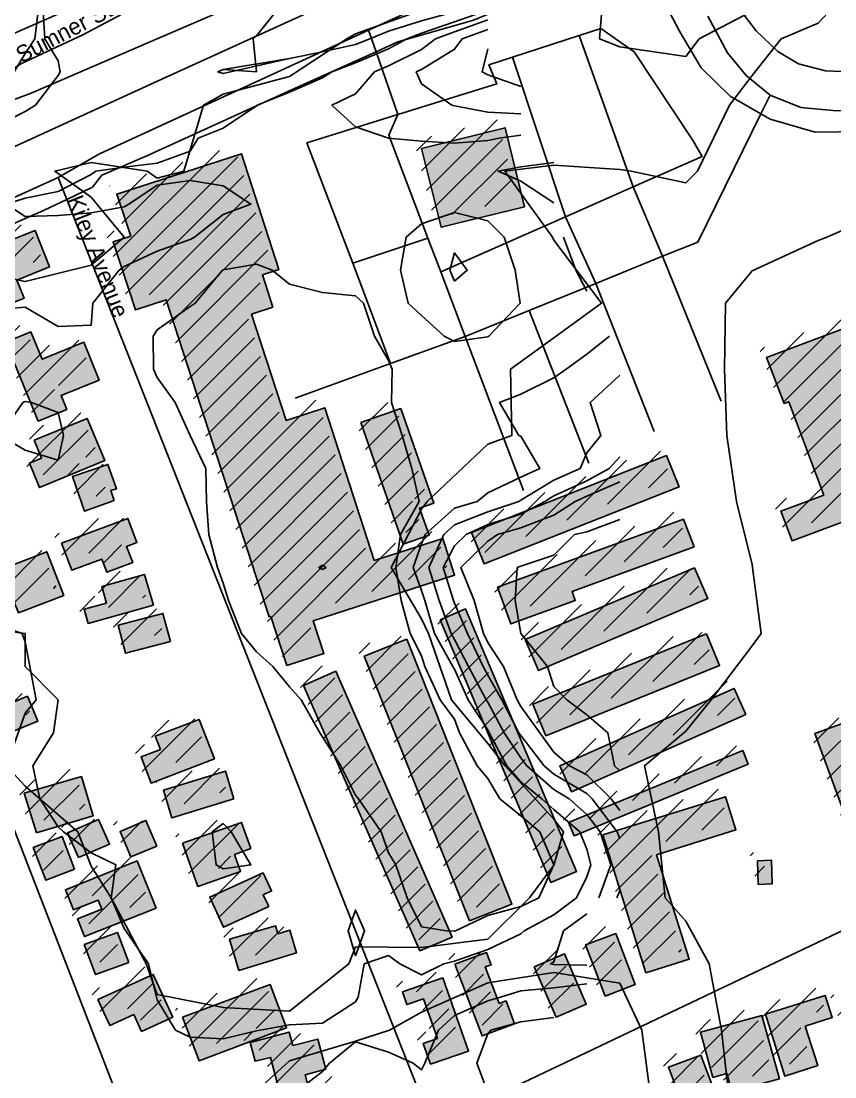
# Model space of a CAD drawing. Extents: x 6576311 to 6728256, y 2029764 to 2237541.
# Drawn here: x 6670918 to 6671656, y 2176963 to 2177921 of the extents above; entities that cross this region are included whole.
import ezdxf

# ---------------------------------------------------------------- set-up
doc = ezdxf.new("R2010")
doc.units = 21
for name, color, linetype in [('BUILDINGS', 9, 'Continuous'), ('CL_LOCAL', 4, 'Continuous'), ('CL_MAJOR', 2, 'Continuous'), ('CL_TRAIL', 6, 'Continuous'), ('CONTOUR_1FT', 251, 'Continuous'), ('CONTOUR_INDEX', 150, 'Continuous'), ('CONTOUR_MAJOR', 92, 'Continuous'), ('ROAD_LABELS', 3, 'Continuous')]:
    doc.layers.add(name, color=color, linetype=linetype)

msp = doc.modelspace()

# ---------------------------------------------------------------- hatches: boundary and pattern name
at = {"layer": 'BUILDINGS_HATCH'}
for points in [[(6671281.13, 2177805.69), (6671299.02, 2177734.38), (6671374.67, 2177752.91), (6671357.06, 2177824.59)], [(6671238.2, 2177431.83), (6671193.36, 2177570.4), (6671158.24, 2177558.97), (6671126.92, 2177655.35), (6671146.18, 2177661.62), (6671136.69, 2177691.08), (6671151.7, 2177695.88), (6671117.79, 2177800.99), (6671004.5, 2177764.45), (6671017.14, 2177726.26), (6671001.28, 2177721.1), (6671021.39, 2177659.27), (6671049.43, 2177668.49), (6671142.83, 2177380.44), (6671144.25, 2177380.81), (6671158.9, 2177336.44), (6671192.61, 2177347.14), (6671182.84, 2177376.97), (6671311.14, 2177418.3), (6671300.51, 2177451.77)], [(6670779.13, 2177670.99), (6670812.96, 2177586.64), (6670838.72, 2177596.94), (6670818.95, 2177645.66), (6670861.14, 2177662.23), (6670866.87, 2177648.42), (6670920.38, 2177669.77), (6670913.79, 2177686.13), (6670943.52, 2177698.27), (6670930.33, 2177731.36)], [(6671997.05, 2177591.31), (6671962.63, 2177682.58), (6671941.11, 2177674.84), (6671930.2, 2177703.93), (6671698.85, 2177617.72), (6671695.13, 2177627.54), (6671750.63, 2177648.17), (6671742.02, 2177671.44), (6671594.49, 2177616.18), (6671610.27, 2177574.37), (6671614.51, 2177575.84), (6671646.36, 2177491.12), (6671607.28, 2177476.38), (6671617.61, 2177449.47)], [(6670959.1, 2177568.68), (6670953.94, 2177581.41), (6670988.48, 2177595.39), (6670974.72, 2177629.93), (6670936.78, 2177614.48), (6670926.47, 2177639.2), (6670903.82, 2177630), (6670933.05, 2177558.37)], [(6671226.03, 2177557.07), (6671264.51, 2177446.51), (6671288.02, 2177454.63), (6671279.4, 2177479.36), (6671292.43, 2177483.78), (6671262.28, 2177569.61)], [(6670929.44, 2177540.88), (6670936.31, 2177524.52), (6670925.27, 2177520.1), (6670934.44, 2177497.92), (6670993.61, 2177522.57), (6670977.57, 2177560.75)], [(6671326.58, 2177456.98), (6671338.04, 2177428.62), (6671515.01, 2177498.57), (6671503.54, 2177526.93)], [(6671002.27, 2177486.19), (6670999.12, 2177495.28), (6671004.22, 2177496.76), (6670996.46, 2177518.94), (6670964.18, 2177507.88), (6670975.09, 2177476.61)], [(6670954.22, 2177447.38), (6670963.69, 2177423.02), (6670990.87, 2177432.97), (6670995.46, 2177420.97), (6671018.96, 2177429.81), (6671013.23, 2177444.35), (6671022.86, 2177448.04), (6671014.54, 2177469.85)], [(6671350.05, 2177407.54), (6671362.38, 2177374.09), (6671420.72, 2177395.46), (6671417.85, 2177403.46), (6671528.57, 2177444), (6671519.11, 2177469.09)], [(6670873.25, 2177413.53), (6670883.86, 2177386.62), (6670910.19, 2177396.93), (6670915.35, 2177384.21), (6670956.41, 2177400.04), (6670940.93, 2177439.68)], [(6670995.3, 2177392.92), (6670974.9, 2177387.38), (6670978.64, 2177374.64), (6671037.85, 2177391.28), (6671029.79, 2177418.93), (6670990.98, 2177408.2)], [(6671375.21, 2177359.94), (6671387.24, 2177331.95), (6671540.97, 2177397.07), (6671528.94, 2177425.06)], [(6671053.3, 2177358.21), (6671046.39, 2177383.67), (6671005.87, 2177372.94), (6671012.51, 2177347.47)], [(6671297.99, 2177377.82), (6671398.55, 2177139.33), (6671421.77, 2177149.26), (6671321.2, 2177387.75)], [(6671382.26, 2177301.33), (6671394.01, 2177272.61), (6671551.72, 2177336.29), (6671539.97, 2177365.01)], [(6671324.67, 2177104.42), (6671363.18, 2177119.51), (6671267.71, 2177360.21), (6671229.21, 2177344.75)], [(6671174.01, 2177318.29), (6671279.69, 2177077.27), (6671309.14, 2177089.78), (6671203.45, 2177331.17)], [(6671575.73, 2177291.96), (6671565.14, 2177315.59), (6671406.89, 2177245.35), (6671417.2, 2177221.72)], [(6670901.08, 2177272.7), (6670932.79, 2177285.95), (6670923.33, 2177308.49), (6670891.62, 2177295.24)], [(6671039.49, 2177272.2), (6671044.08, 2177260.2), (6671026.52, 2177253.57), (6671035.7, 2177229.57), (6671093.18, 2177251.66), (6671079.41, 2177287.3)], [(6671668.26, 2177277.42), (6671665.67, 2177284.69), (6671638.21, 2177274.74), (6671683.26, 2177152.2), (6671738.76, 2177172.47), (6671696.58, 2177287.74)], [(6671414.49, 2177193.67), (6671419.64, 2177181.67), (6671577.63, 2177246.81), (6671572.75, 2177259.17)], [(6671110.92, 2177215.32), (6671103.15, 2177240.42), (6671046.79, 2177223.06), (6671054.55, 2177197.96)], [(6670931.51, 2177184.33), (6670983.07, 2177199.84), (6670972.42, 2177235.49), (6670920.58, 2177220.34)], [(6671445.73, 2177182.51), (6671484.84, 2177057.39), (6671524.21, 2177069.57), (6671494.59, 2177164.51), (6671566.54, 2177187.03), (6671557.05, 2177217.22)], [(6670969.9, 2177161.91), (6670997.93, 2177174.05), (6670987.9, 2177196.59), (6670959.88, 2177184.45)], [(6671040.76, 2177172.41), (6671031.02, 2177195.68), (6671007.52, 2177185.74), (6671017.26, 2177162.48)], [(6671064.29, 2177175.06), (6671078.07, 2177135.78), (6671116.87, 2177149.42), (6671111.42, 2177164.7), (6671126.14, 2177170.22), (6671117.82, 2177193.86)], [(6670966.26, 2177151.33), (6670954.79, 2177181.15), (6670928.73, 2177171.21), (6670940.21, 2177141.39)], [(6671586.23, 2177159.07), (6671586.89, 2177137.58), (6671599.65, 2177138), (6671598.99, 2177159.49)], [(6671040.15, 2177115.96), (6671022.95, 2177158.86), (6670957.83, 2177132.72), (6670965.28, 2177114.55), (6670987.65, 2177123.38), (6670990.8, 2177115.02), (6670969, 2177106.18), (6670975.31, 2177090.19)], [(6671142.53, 2177117.48), (6671137.38, 2177128.02), (6671145.02, 2177131.7), (6671137.3, 2177148.05), (6671088.89, 2177126), (6671101.49, 2177098.73)], [(6671015.4, 2177066.68), (6671005.07, 2177093.95), (6670975.06, 2177082.9), (6670985.1, 2177055.63)], [(6671150.86, 2177092.75), (6671148.56, 2177100.03), (6671106.92, 2177087.83), (6671115.27, 2177059.46), (6671167.67, 2177075.34), (6671161.63, 2177096.08)], [(6671447.78, 2177036.11), (6671475.24, 2177046.79), (6671457.46, 2177092.96), (6671429.99, 2177082.65)], [(6671311.51, 2177065.03), (6671336.18, 2176999.94), (6671365.63, 2177010.99), (6671357.88, 2177031.72), (6671351.65, 2177029.51), (6671339.03, 2177062.59), (6671344.41, 2177064.44), (6671340.11, 2177075.71)], [(6671383.56, 2177062.78), (6671403.33, 2177016.98), (6671430.79, 2177028.75), (6671411.02, 2177074.56)], [(6671055.32, 2177016.96), (6671037.57, 2177055.85), (6670987.46, 2177033.06), (6670998.34, 2177009.43), (6671020.14, 2177019.36), (6671027.01, 2177004.09)], [(6671064.11, 2177016.99), (6671079.31, 2176977.36), (6671158.6, 2177007.2), (6671143.68, 2177046.83)], [(6671289.21, 2176974.25), (6671323.76, 2176986.05), (6671300.5, 2177052.6), (6671263.97, 2177040.06), (6671267.99, 2177028.42), (6671283, 2177033.58), (6671295.63, 2176997.58), (6671282.6, 2176993.16)], [(6671629.41, 2177008.84), (6671654.06, 2177016.59), (6671647.73, 2177036.59), (6671593.35, 2177019.61), (6671610.89, 2176963.6), (6671640.91, 2176973.19)], [(6671545.66, 2176962.23), (6671558.41, 2176965.92), (6671563.01, 2176949.19), (6671606.08, 2176961.03), (6671590.23, 2177018.5), (6671534.42, 2177003.33)], [(6671164.34, 2176991.2), (6671160.88, 2177003.56), (6671125.47, 2176993.94), (6671130.08, 2176977.21), (6671143.96, 2176980.55), (6671153.48, 2176944.9), (6671178.97, 2176951.56), (6671175.51, 2176964.66), (6671194.21, 2176969.84), (6671187, 2176997.12)], [(6671546.84, 2176950.58), (6671534.79, 2176982.58), (6671505.34, 2176971.52), (6671517.39, 2176939.52)]]:
    msp.add_hatch(color=251, dxfattribs=at).paths.add_polyline_path(points)
at = {"layer": 'BUILDINGS_SHADOW'}
h = msp.add_hatch(dxfattribs=at)
h.set_pattern_fill('ANSI31', scale=5)
h.paths.add_polyline_path([(6671274.38, 2177813.07), (6671292.27, 2177741.76), (6671367.92, 2177760.29), (6671350.31, 2177831.97)])
h = msp.add_hatch(dxfattribs=at)
h.set_pattern_fill('ANSI31', scale=5)
h.paths.add_polyline_path([(6671231.45, 2177439.21), (6671186.61, 2177577.78), (6671151.49, 2177566.34), (6671120.17, 2177662.73), (6671139.43, 2177669), (6671129.94, 2177698.46), (6671144.95, 2177703.26), (6671111.04, 2177808.37), (6670997.75, 2177771.83), (6671010.39, 2177733.64), (6670994.53, 2177728.48), (6671014.64, 2177666.65), (6671042.68, 2177675.87), (6671136.08, 2177387.82), (6671137.5, 2177388.19), (6671152.15, 2177343.82), (6671185.86, 2177354.52), (6671176.09, 2177384.35), (6671304.39, 2177425.68), (6671293.76, 2177459.14)])
h = msp.add_hatch(dxfattribs=at)
h.set_pattern_fill('ANSI31', scale=5)
h.paths.add_polyline_path([(6670772.38, 2177678.37), (6670806.21, 2177594.02), (6670831.97, 2177604.32), (6670812.2, 2177653.04), (6670854.39, 2177669.61), (6670860.12, 2177655.79), (6670913.63, 2177677.15), (6670907.04, 2177693.51), (6670936.77, 2177705.65), (6670923.58, 2177738.74)])
h = msp.add_hatch(dxfattribs=at)
h.set_pattern_fill('ANSI31', scale=5)
h.paths.add_polyline_path([(6671990.3, 2177598.69), (6671955.88, 2177689.96), (6671934.36, 2177682.22), (6671923.45, 2177711.31), (6671692.11, 2177625.1), (6671688.38, 2177634.92), (6671743.88, 2177655.55), (6671735.27, 2177678.82), (6671587.74, 2177623.56), (6671603.52, 2177581.74), (6671607.77, 2177583.22), (6671639.61, 2177498.5), (6671600.53, 2177483.76), (6671610.86, 2177456.85)])
h = msp.add_hatch(dxfattribs=at)
h.set_pattern_fill('ANSI31', scale=5)
h.paths.add_polyline_path([(6670952.35, 2177576.06), (6670947.19, 2177588.79), (6670981.73, 2177602.77), (6670967.97, 2177637.31), (6670930.03, 2177621.86), (6670919.72, 2177646.58), (6670897.07, 2177637.38), (6670926.3, 2177565.75)])
h = msp.add_hatch(dxfattribs=at)
h.set_pattern_fill('ANSI31', scale=5)
h.paths.add_polyline_path([(6671219.29, 2177564.45), (6671257.76, 2177453.89), (6671281.27, 2177462), (6671272.65, 2177486.73), (6671285.68, 2177491.16), (6671255.54, 2177576.98)])
h = msp.add_hatch(dxfattribs=at)
h.set_pattern_fill('ANSI31', scale=5)
h.paths.add_polyline_path([(6670922.69, 2177548.26), (6670929.56, 2177531.9), (6670918.52, 2177527.48), (6670927.69, 2177505.3), (6670986.86, 2177529.95), (6670970.82, 2177568.13)])
h = msp.add_hatch(dxfattribs=at)
h.set_pattern_fill('ANSI31', scale=5)
h.paths.add_polyline_path([(6671319.83, 2177464.35), (6671331.29, 2177436), (6671508.26, 2177505.95), (6671496.79, 2177534.31)])
h = msp.add_hatch(dxfattribs=at)
h.set_pattern_fill('ANSI31', scale=5)
h.paths.add_polyline_path([(6670995.53, 2177493.57), (6670992.37, 2177502.66), (6670997.47, 2177504.14), (6670989.71, 2177526.32), (6670957.43, 2177515.26), (6670968.34, 2177483.99)])
h = msp.add_hatch(dxfattribs=at)
h.set_pattern_fill('ANSI31', scale=5)
h.paths.add_polyline_path([(6670947.47, 2177454.76), (6670956.94, 2177430.4), (6670984.12, 2177440.35), (6670988.71, 2177428.35), (6671012.21, 2177437.19), (6671006.48, 2177451.73), (6671016.11, 2177455.42), (6671007.79, 2177477.23)])
h = msp.add_hatch(dxfattribs=at)
h.set_pattern_fill('ANSI31', scale=5)
h.paths.add_polyline_path([(6671343.3, 2177414.92), (6671355.63, 2177381.47), (6671413.97, 2177402.84), (6671411.1, 2177410.84), (6671521.82, 2177451.37), (6671512.36, 2177476.46)])
h = msp.add_hatch(dxfattribs=at)
h.set_pattern_fill('ANSI31', scale=5)
h.paths.add_polyline_path([(6670866.5, 2177420.91), (6670877.11, 2177394), (6670903.44, 2177404.31), (6670908.6, 2177391.59), (6670949.66, 2177407.42), (6670934.18, 2177447.06)])
h = msp.add_hatch(dxfattribs=at)
h.set_pattern_fill('ANSI31', scale=5)
h.paths.add_polyline_path([(6671368.46, 2177367.32), (6671380.49, 2177339.33), (6671534.22, 2177404.45), (6671522.19, 2177432.44)])
h = msp.add_hatch(dxfattribs=at)
h.set_pattern_fill('ANSI31', scale=5)
h.paths.add_polyline_path([(6670988.55, 2177400.3), (6670968.15, 2177394.75), (6670971.89, 2177382.02), (6671031.1, 2177398.66), (6671023.04, 2177426.31), (6670984.23, 2177415.58)])
h = msp.add_hatch(dxfattribs=at)
h.set_pattern_fill('ANSI31', scale=5)
h.paths.add_polyline_path([(6671046.55, 2177365.59), (6671039.64, 2177391.05), (6670999.13, 2177380.32), (6671005.76, 2177354.85)])
h = msp.add_hatch(dxfattribs=at)
h.set_pattern_fill('ANSI31', scale=5)
h.paths.add_polyline_path([(6671291.24, 2177385.2), (6671391.8, 2177146.71), (6671415.02, 2177156.64), (6671314.45, 2177395.13)])
h = msp.add_hatch(dxfattribs=at)
h.set_pattern_fill('ANSI31', scale=5)
h.paths.add_polyline_path([(6671375.51, 2177308.71), (6671387.27, 2177279.99), (6671544.97, 2177343.67), (6671533.22, 2177372.39)])
h = msp.add_hatch(dxfattribs=at)
h.set_pattern_fill('ANSI31', scale=5)
h.paths.add_polyline_path([(6671317.93, 2177111.8), (6671356.43, 2177126.89), (6671260.96, 2177367.59), (6671222.46, 2177352.13)])
h = msp.add_hatch(dxfattribs=at)
h.set_pattern_fill('ANSI31', scale=5)
h.paths.add_polyline_path([(6671167.26, 2177325.67), (6671272.94, 2177084.65), (6671302.39, 2177097.16), (6671196.7, 2177338.54)])
h = msp.add_hatch(dxfattribs=at)
h.set_pattern_fill('ANSI31', scale=5)
h.paths.add_polyline_path([(6671568.99, 2177299.34), (6671558.39, 2177322.97), (6671400.14, 2177252.73), (6671410.46, 2177229.1)])
h = msp.add_hatch(dxfattribs=at)
h.set_pattern_fill('ANSI31', scale=5)
h.paths.add_polyline_path([(6670894.33, 2177280.08), (6670926.04, 2177293.33), (6670916.58, 2177315.87), (6670884.87, 2177302.62)])
h = msp.add_hatch(dxfattribs=at)
h.set_pattern_fill('ANSI31', scale=5)
h.paths.add_polyline_path([(6671032.74, 2177279.58), (6671037.33, 2177267.58), (6671019.77, 2177260.95), (6671028.95, 2177236.95), (6671086.43, 2177259.04), (6671072.66, 2177294.68)])
h = msp.add_hatch(dxfattribs=at)
h.set_pattern_fill('ANSI31', scale=5)
h.paths.add_polyline_path([(6671661.51, 2177284.8), (6671658.93, 2177292.07), (6671631.46, 2177282.12), (6671676.51, 2177159.58), (6671732.01, 2177179.85), (6671689.83, 2177295.12)])
h = msp.add_hatch(dxfattribs=at)
h.set_pattern_fill('ANSI31', scale=5)
h.paths.add_polyline_path([(6671407.74, 2177201.04), (6671412.89, 2177189.05), (6671570.88, 2177254.18), (6671566.01, 2177266.55)])
h = msp.add_hatch(dxfattribs=at)
h.set_pattern_fill('ANSI31', scale=5)
h.paths.add_polyline_path([(6671104.17, 2177222.7), (6671096.4, 2177247.8), (6671040.04, 2177230.44), (6671047.8, 2177205.34)])
h = msp.add_hatch(dxfattribs=at)
h.set_pattern_fill('ANSI31', scale=5)
h.paths.add_polyline_path([(6670924.77, 2177191.71), (6670976.32, 2177207.22), (6670965.67, 2177242.87), (6670913.83, 2177227.72)])
h = msp.add_hatch(dxfattribs=at)
h.set_pattern_fill('ANSI31', scale=5)
h.paths.add_polyline_path([(6671438.98, 2177189.89), (6671478.09, 2177064.77), (6671517.46, 2177076.95), (6671487.84, 2177171.88), (6671559.79, 2177194.41), (6671550.3, 2177224.6)])
h = msp.add_hatch(dxfattribs=at)
h.set_pattern_fill('ANSI31', scale=5)
h.paths.add_polyline_path([(6670963.15, 2177169.29), (6670991.18, 2177181.43), (6670981.15, 2177203.97), (6670953.13, 2177191.83)])
h = msp.add_hatch(dxfattribs=at)
h.set_pattern_fill('ANSI31', scale=5)
h.paths.add_polyline_path([(6671034.01, 2177179.79), (6671024.27, 2177203.06), (6671000.77, 2177193.12), (6671010.51, 2177169.86)])
h = msp.add_hatch(dxfattribs=at)
h.set_pattern_fill('ANSI31', scale=5)
h.paths.add_polyline_path([(6671057.54, 2177182.44), (6671071.32, 2177143.16), (6671110.12, 2177156.8), (6671104.67, 2177172.08), (6671119.39, 2177177.6), (6671111.07, 2177201.24)])
h = msp.add_hatch(dxfattribs=at)
h.set_pattern_fill('ANSI31', scale=5)
h.paths.add_polyline_path([(6670959.51, 2177158.71), (6670948.04, 2177188.53), (6670921.98, 2177178.59), (6670933.46, 2177148.77)])
h = msp.add_hatch(dxfattribs=at)
h.set_pattern_fill('ANSI31', scale=5)
h.paths.add_polyline_path([(6671033.4, 2177123.33), (6671016.2, 2177166.24), (6670951.08, 2177140.1), (6670958.53, 2177121.92), (6670980.9, 2177130.76), (6670984.05, 2177122.4), (6670962.25, 2177113.56), (6670968.56, 2177097.57)])
h = msp.add_hatch(dxfattribs=at)
h.set_pattern_fill('ANSI31', scale=5)
h.paths.add_polyline_path([(6671579.48, 2177166.45), (6671580.14, 2177144.96), (6671592.9, 2177145.38), (6671592.24, 2177166.87)])
h = msp.add_hatch(dxfattribs=at)
h.set_pattern_fill('ANSI31', scale=5)
h.paths.add_polyline_path([(6671135.78, 2177124.86), (6671130.63, 2177135.4), (6671138.27, 2177139.08), (6671130.55, 2177155.43), (6671082.14, 2177133.37), (6671094.74, 2177106.11)])
h = msp.add_hatch(dxfattribs=at)
h.set_pattern_fill('ANSI31', scale=5)
h.paths.add_polyline_path([(6671144.11, 2177100.13), (6671141.81, 2177107.41), (6671100.17, 2177095.21), (6671108.52, 2177066.84), (6671160.92, 2177082.72), (6671154.88, 2177103.45)])
h = msp.add_hatch(dxfattribs=at)
h.set_pattern_fill('ANSI31', scale=5)
h.paths.add_polyline_path([(6671008.65, 2177074.06), (6670998.32, 2177101.33), (6670968.31, 2177090.28), (6670978.35, 2177063.01)])
h = msp.add_hatch(dxfattribs=at)
h.set_pattern_fill('ANSI31', scale=5)
h.paths.add_polyline_path([(6671441.03, 2177043.49), (6671468.49, 2177054.16), (6671450.71, 2177100.34), (6671423.24, 2177090.03)])
h = msp.add_hatch(dxfattribs=at)
h.set_pattern_fill('ANSI31', scale=5)
h.paths.add_polyline_path([(6671304.76, 2177072.41), (6671329.43, 2177007.32), (6671358.88, 2177018.37), (6671351.14, 2177039.1), (6671344.91, 2177036.88), (6671332.28, 2177069.97), (6671337.67, 2177071.82), (6671333.36, 2177083.09)])
h = msp.add_hatch(dxfattribs=at)
h.set_pattern_fill('ANSI31', scale=5)
h.paths.add_polyline_path([(6671376.81, 2177070.16), (6671396.58, 2177024.36), (6671424.04, 2177036.13), (6671404.27, 2177081.93)])
h = msp.add_hatch(dxfattribs=at)
h.set_pattern_fill('ANSI31', scale=5)
h.paths.add_polyline_path([(6671048.57, 2177024.34), (6671030.82, 2177063.23), (6670980.71, 2177040.44), (6670991.59, 2177016.81), (6671013.39, 2177026.74), (6671020.26, 2177011.47)])
h = msp.add_hatch(dxfattribs=at)
h.set_pattern_fill('ANSI31', scale=5)
h.paths.add_polyline_path([(6671057.36, 2177024.37), (6671072.56, 2176984.74), (6671151.85, 2177014.58), (6671136.93, 2177054.21)])
h = msp.add_hatch(dxfattribs=at)
h.set_pattern_fill('ANSI31', scale=5)
h.paths.add_polyline_path([(6671282.46, 2176981.62), (6671317.01, 2176993.43), (6671293.75, 2177059.98), (6671257.22, 2177047.44), (6671261.24, 2177035.8), (6671276.25, 2177040.96), (6671288.88, 2177004.96), (6671275.85, 2177000.53)])
h = msp.add_hatch(dxfattribs=at)
h.set_pattern_fill('ANSI31', scale=5)
h.paths.add_polyline_path([(6671676.73, 2176975.29), (6671715.23, 2176990.75), (6671717.53, 2176984.94), (6671739.33, 2176993.77), (6671718.98, 2177043.94), (6671693.5, 2177033.64), (6671686.9, 2177050), (6671652.08, 2177036.01)])
h = msp.add_hatch(dxfattribs=at)
h.set_pattern_fill('ANSI31', scale=5)
h.paths.add_polyline_path([(6671622.66, 2177016.22), (6671647.31, 2177023.97), (6671640.98, 2177043.97), (6671586.6, 2177026.99), (6671604.14, 2176970.98), (6671634.16, 2176980.57)])
h = msp.add_hatch(dxfattribs=at)
h.set_pattern_fill('ANSI31', scale=5)
h.paths.add_polyline_path([(6671538.91, 2176969.6), (6671551.66, 2176973.3), (6671556.27, 2176956.57), (6671599.33, 2176968.41), (6671583.48, 2177025.88), (6671527.67, 2177010.71)])
h = msp.add_hatch(dxfattribs=at)
h.set_pattern_fill('ANSI31', scale=5)
h.paths.add_polyline_path([(6671157.59, 2176998.58), (6671154.13, 2177010.94), (6671118.72, 2177001.32), (6671123.33, 2176984.59), (6671137.21, 2176987.93), (6671146.73, 2176952.28), (6671172.22, 2176958.94), (6671168.76, 2176972.04), (6671187.46, 2176977.21), (6671180.26, 2177004.5)])
h = msp.add_hatch(dxfattribs=at)
h.set_pattern_fill('ANSI31', scale=5)
h.paths.add_polyline_path([(6671540.09, 2176957.96), (6671528.04, 2176989.95), (6671498.59, 2176978.9), (6671510.64, 2176946.9)])
h = msp.add_hatch(dxfattribs=at)
h.set_pattern_fill('ANSI31', scale=5)
h.paths.add_polyline_path([(6671162.04, 2176952.7), (6671173.82, 2176917.06), (6671211.21, 2176929.6), (6671199.14, 2176964.88)])

# ---------------------------------------------------------------- linework, layer by layer
at = {"layer": 'BUILDINGS'}
for points in [[(6671281.13, 2177805.69), (6671299.02, 2177734.38), (6671374.67, 2177752.91), (6671357.06, 2177824.59), (6671281.13, 2177805.69)], [(6671238.2, 2177431.83), (6671193.36, 2177570.4), (6671158.24, 2177558.97), (6671126.92, 2177655.35), (6671146.18, 2177661.62), (6671136.69, 2177691.08), (6671151.7, 2177695.88), (6671117.79, 2177800.99), (6671004.5, 2177764.45), (6671017.14, 2177726.26), (6671001.28, 2177721.1), (6671021.39, 2177659.27), (6671049.43, 2177668.49), (6671142.83, 2177380.44), (6671144.25, 2177380.81), (6671158.9, 2177336.44), (6671192.61, 2177347.14), (6671182.84, 2177376.97), (6671311.14, 2177418.3), (6671300.51, 2177451.77), (6671238.2, 2177431.83)], [(6670779.13, 2177670.99), (6670812.96, 2177586.64), (6670838.72, 2177596.94), (6670818.95, 2177645.66), (6670861.14, 2177662.23), (6670866.87, 2177648.42), (6670920.38, 2177669.77), (6670913.79, 2177686.13), (6670943.52, 2177698.27), (6670930.33, 2177731.36), (6670779.13, 2177670.99)], [(6671997.05, 2177591.31), (6671962.63, 2177682.58), (6671941.11, 2177674.84), (6671930.2, 2177703.93), (6671698.85, 2177617.72), (6671695.13, 2177627.54), (6671750.63, 2177648.17), (6671742.02, 2177671.44), (6671594.49, 2177616.18), (6671610.27, 2177574.37), (6671614.51, 2177575.84), (6671646.36, 2177491.12), (6671607.28, 2177476.38), (6671617.61, 2177449.47), (6671997.05, 2177591.31)], [(6670959.1, 2177568.68), (6670953.94, 2177581.41), (6670988.48, 2177595.39), (6670974.72, 2177629.93), (6670936.78, 2177614.48), (6670926.47, 2177639.2), (6670903.82, 2177630), (6670933.05, 2177558.37), (6670959.1, 2177568.68)], [(6671226.03, 2177557.07), (6671264.51, 2177446.51), (6671288.02, 2177454.63), (6671279.4, 2177479.36), (6671292.43, 2177483.78), (6671262.28, 2177569.61), (6671226.03, 2177557.07)], [(6670929.44, 2177540.88), (6670936.31, 2177524.52), (6670925.27, 2177520.1), (6670934.44, 2177497.92), (6670993.61, 2177522.57), (6670977.57, 2177560.75), (6670929.44, 2177540.88)], [(6671326.58, 2177456.98), (6671338.04, 2177428.62), (6671515.01, 2177498.57), (6671503.54, 2177526.93), (6671326.58, 2177456.98)], [(6671002.27, 2177486.19), (6670999.12, 2177495.28), (6671004.22, 2177496.76), (6670996.46, 2177518.94), (6670964.18, 2177507.88), (6670975.09, 2177476.61), (6671002.27, 2177486.19)], [(6670954.22, 2177447.38), (6670963.69, 2177423.02), (6670990.87, 2177432.97), (6670995.46, 2177420.97), (6671018.96, 2177429.81), (6671013.23, 2177444.35), (6671022.86, 2177448.04), (6671014.54, 2177469.85), (6670954.22, 2177447.38)], [(6671350.05, 2177407.54), (6671362.38, 2177374.09), (6671420.72, 2177395.46), (6671417.85, 2177403.46), (6671528.57, 2177444), (6671519.11, 2177469.09), (6671350.05, 2177407.54)], [(6670873.25, 2177413.53), (6670883.86, 2177386.62), (6670910.19, 2177396.93), (6670915.35, 2177384.21), (6670956.41, 2177400.04), (6670940.93, 2177439.68), (6670873.25, 2177413.53)], [(6670995.3, 2177392.92), (6670974.9, 2177387.38), (6670978.64, 2177374.64), (6671037.85, 2177391.28), (6671029.79, 2177418.93), (6670990.98, 2177408.2), (6670995.3, 2177392.92)], [(6671375.21, 2177359.94), (6671387.24, 2177331.95), (6671540.97, 2177397.07), (6671528.94, 2177425.06), (6671375.21, 2177359.94)], [(6671053.3, 2177358.21), (6671046.39, 2177383.67), (6671005.87, 2177372.94), (6671012.51, 2177347.47), (6671053.3, 2177358.21)], [(6671297.99, 2177377.82), (6671398.55, 2177139.33), (6671421.77, 2177149.26), (6671321.2, 2177387.75), (6671297.99, 2177377.82)], [(6671382.26, 2177301.33), (6671394.01, 2177272.61), (6671551.72, 2177336.29), (6671539.97, 2177365.01), (6671382.26, 2177301.33)], [(6671324.67, 2177104.42), (6671363.18, 2177119.51), (6671267.71, 2177360.21), (6671229.21, 2177344.75), (6671324.67, 2177104.42)], [(6671174.01, 2177318.29), (6671279.69, 2177077.27), (6671309.14, 2177089.78), (6671203.45, 2177331.17), (6671174.01, 2177318.29)], [(6671575.73, 2177291.96), (6671565.14, 2177315.59), (6671406.89, 2177245.35), (6671417.2, 2177221.72), (6671575.73, 2177291.96)], [(6670901.08, 2177272.7), (6670932.79, 2177285.95), (6670923.33, 2177308.49), (6670891.62, 2177295.24), (6670901.08, 2177272.7)], [(6671039.49, 2177272.2), (6671044.08, 2177260.2), (6671026.52, 2177253.57), (6671035.7, 2177229.57), (6671093.18, 2177251.66), (6671079.41, 2177287.3), (6671039.49, 2177272.2)], [(6671668.26, 2177277.42), (6671665.67, 2177284.69), (6671638.21, 2177274.74), (6671683.26, 2177152.2), (6671738.76, 2177172.47), (6671696.58, 2177287.74), (6671668.26, 2177277.42)], [(6671414.49, 2177193.67), (6671419.64, 2177181.67), (6671577.63, 2177246.81), (6671572.75, 2177259.17), (6671414.49, 2177193.67)], [(6671110.92, 2177215.32), (6671103.15, 2177240.42), (6671046.79, 2177223.06), (6671054.55, 2177197.96), (6671110.92, 2177215.32)], [(6670931.51, 2177184.33), (6670983.07, 2177199.84), (6670972.42, 2177235.49), (6670920.58, 2177220.34), (6670931.51, 2177184.33)], [(6671445.73, 2177182.51), (6671484.84, 2177057.39), (6671524.21, 2177069.57), (6671494.59, 2177164.51), (6671566.54, 2177187.03), (6671557.05, 2177217.22), (6671445.73, 2177182.51)], [(6670969.9, 2177161.91), (6670997.93, 2177174.05), (6670987.9, 2177196.59), (6670959.88, 2177184.45), (6670969.9, 2177161.91)], [(6671040.76, 2177172.41), (6671031.02, 2177195.68), (6671007.52, 2177185.74), (6671017.26, 2177162.48), (6671040.76, 2177172.41)], [(6671064.29, 2177175.06), (6671078.07, 2177135.78), (6671116.87, 2177149.42), (6671111.42, 2177164.7), (6671126.14, 2177170.22), (6671117.82, 2177193.86), (6671064.29, 2177175.06)], [(6670966.26, 2177151.33), (6670954.79, 2177181.15), (6670928.73, 2177171.21), (6670940.21, 2177141.39), (6670966.26, 2177151.33)], [(6671586.23, 2177159.07), (6671586.89, 2177137.58), (6671599.65, 2177138), (6671598.99, 2177159.49), (6671586.23, 2177159.07)], [(6671040.15, 2177115.96), (6671022.95, 2177158.86), (6670957.83, 2177132.72), (6670965.28, 2177114.55), (6670987.65, 2177123.38), (6670990.8, 2177115.02), (6670969, 2177106.18), (6670975.31, 2177090.19), (6671040.15, 2177115.96)], [(6671142.53, 2177117.48), (6671137.38, 2177128.02), (6671145.02, 2177131.7), (6671137.3, 2177148.05), (6671088.89, 2177126), (6671101.49, 2177098.73), (6671142.53, 2177117.48)], [(6671015.4, 2177066.68), (6671005.07, 2177093.95), (6670975.06, 2177082.9), (6670985.1, 2177055.63), (6671015.4, 2177066.68)], [(6671150.86, 2177092.75), (6671148.56, 2177100.03), (6671106.92, 2177087.83), (6671115.27, 2177059.46), (6671167.67, 2177075.34), (6671161.63, 2177096.08), (6671150.86, 2177092.75)], [(6671447.78, 2177036.11), (6671475.24, 2177046.79), (6671457.46, 2177092.96), (6671429.99, 2177082.65), (6671447.78, 2177036.11)], [(6671311.51, 2177065.03), (6671336.18, 2176999.94), (6671365.63, 2177010.99), (6671357.88, 2177031.72), (6671351.65, 2177029.51), (6671339.03, 2177062.59), (6671344.41, 2177064.44), (6671340.11, 2177075.71), (6671311.51, 2177065.03)], [(6671383.56, 2177062.78), (6671403.33, 2177016.98), (6671430.79, 2177028.75), (6671411.02, 2177074.56), (6671383.56, 2177062.78)], [(6671055.32, 2177016.96), (6671037.57, 2177055.85), (6670987.46, 2177033.06), (6670998.34, 2177009.43), (6671020.14, 2177019.36), (6671027.01, 2177004.09), (6671055.32, 2177016.96)], [(6671064.11, 2177016.99), (6671079.31, 2176977.36), (6671158.6, 2177007.2), (6671143.68, 2177046.83), (6671064.11, 2177016.99)], [(6671289.21, 2176974.25), (6671323.76, 2176986.05), (6671300.5, 2177052.6), (6671263.97, 2177040.06), (6671267.99, 2177028.42), (6671283, 2177033.58), (6671295.63, 2176997.58), (6671282.6, 2176993.16), (6671289.21, 2176974.25)], [(6671629.41, 2177008.84), (6671654.06, 2177016.59), (6671647.73, 2177036.59), (6671593.35, 2177019.61), (6671610.89, 2176963.6), (6671640.91, 2176973.19), (6671629.41, 2177008.84)], [(6671545.66, 2176962.23), (6671558.41, 2176965.92), (6671563.01, 2176949.19), (6671606.08, 2176961.03), (6671590.23, 2177018.5), (6671534.42, 2177003.33), (6671545.66, 2176962.23)], [(6671164.34, 2176991.2), (6671160.88, 2177003.56), (6671125.47, 2176993.94), (6671130.08, 2176977.21), (6671143.96, 2176980.55), (6671153.48, 2176944.9), (6671178.97, 2176951.56), (6671175.51, 2176964.66), (6671194.21, 2176969.84), (6671187, 2176997.12), (6671164.34, 2176991.2)], [(6671546.84, 2176950.58), (6671534.79, 2176982.58), (6671505.34, 2176971.52), (6671517.39, 2176939.52), (6671546.84, 2176950.58)]]:
    msp.add_lwpolyline(points, close=True, dxfattribs=at)
at = {"layer": 'CL_LOCAL'}
for points in [[(6671177, 2177810.86), (6671259.7, 2177836.77), (6671349.41, 2177864.4), (6671342.36, 2177881.74), (6671363.77, 2177888.72), (6671424.29, 2177908.42), (6671444, 2177914.84), (6671474.24, 2177893.63), (6671527.91, 2177812.93), (6671535.82, 2177798.58), (6671473.38, 2177771), (6671412.03, 2177743.9), (6671298.57, 2177693.81)], [(6671233.06, 2177913.14), (6671239.86, 2177893.65), (6671259.7, 2177836.77), (6671251.56, 2177817.84), (6671287.01, 2177724.42), (6671298.57, 2177693.81), (6671320.86, 2177635.08), (6671373.87, 2177495.24)], [(6671424.29, 2177908.42), (6671473.38, 2177771), (6671500.05, 2177707.96), (6671553.25, 2177576.31)], [(6671363.77, 2177888.72), (6671412.03, 2177743.9), (6671439.54, 2177683.34), (6671492.5, 2177548.77)], [(6671166.38, 2177579.25), (6671252.92, 2177610.54), (6671320.86, 2177635.08), (6671378.81, 2177658.64), (6671439.54, 2177683.34), (6671500.05, 2177707.96), (6671531.93, 2177720.91), (6671589.35, 2177837.23), (6671597.81, 2177854.39)], [(6671177, 2177810.86), (6671218.92, 2177701.77), (6671287.01, 2177724.42)], [(6671398.82, 2176629.99), (6671291.2, 2176918.28), (6670959.05, 2177759.56), (6670951.17, 2177779.56)], [(6671218.92, 2177701.77), (6671252.92, 2177610.54)], [(6671057.76, 2176808.97), (6670835.8, 2177381.98), (6670728.73, 2177658.1), (6670722.05, 2177675.34)], [(6671378.81, 2177658.64), (6671432.92, 2177520.11)], [(6672432.12, 2177461.52), (6672314.14, 2177405.51), (6672296.45, 2177397.09), (6672252.47, 2177376.14), (6672123.6, 2177314.77), (6671291.2, 2176918.28), (6671057.76, 2176808.97), (6671026.82, 2176794.27), (6670893.44, 2176730.95), (6670877.73, 2176723.49), (6670841.47, 2176706.77), (6670648.53, 2176617.89), (6670449.05, 2176536.48), (6670437.87, 2176531.92), (6670416.86, 2176523.34)]]:
    msp.add_lwpolyline(points, dxfattribs=at)
at = {"layer": 'CL_MAJOR'}
for points in [[(6671633.34, 2178169.46), (6671219.32, 2177982.28), (6671035.33, 2177902.91)], [(6671049.37, 2177870.59), (6671598.8, 2178120.77), (6671646.95, 2178142.72)], [(6670951.17, 2177779.56), (6670988.74, 2177800.84), (6671233.06, 2177913.14), (6671356.25, 2177969.76), (6671456.95, 2178018.92), (6671491.11, 2178034.25)], [(6671043.11, 2177948.18), (6671009.82, 2177928.08), (6670973.76, 2177908.98), (6670917.95, 2177883), (6670882.16, 2177861.1), (6670790.56, 2177805.1)], [(6671840.3, 2177909.61), (6671806.1, 2177888.93), (6671784.03, 2177875.58), (6671756.23, 2177864.35), (6671715.82, 2177848.04), (6671689.02, 2177841.66), (6671657.83, 2177840.11), (6671625.49, 2177843.07), (6671597.81, 2177854.39), (6671575.9, 2177872.06), (6671558.85, 2177892.75), (6671541.18, 2177925.96)], [(6671035.33, 2177902.91), (6670926.82, 2177856.12), (6670790.56, 2177805.1)], [(6670534.17, 2177636.63), (6670597.16, 2177663.99), (6670751.64, 2177734.5), (6671049.37, 2177870.59)], [(6670722.05, 2177675.34), (6670951.17, 2177779.56)]]:
    msp.add_lwpolyline(points, dxfattribs=at)
at = {"layer": 'CL_TRAIL'}
for points in [[(6671677.36, 2177875.08), (6671647.86, 2177876.38), (6671623.53, 2177882.68), (6671604.79, 2177893.79), (6671585, 2177912.75), (6671571.2, 2177930.86), (6671560.07, 2177959.59), (6671557.68, 2177987.51), (6671558.85, 2178004.89), (6671562.94, 2178017.29), (6671559.73, 2178019.06)], [(6670982.41, 2177770.62), (6670990.98, 2177781.51), (6671031.69, 2177799.2), (6671159.78, 2177857.66), (6671239.86, 2177893.65), (6671259.68, 2177902.55), (6671328.51, 2177922.4), (6671353.96, 2177933), (6671396.09, 2177951.75), (6671439.95, 2177962.21), (6671468.11, 2177967.94), (6671474.24, 2177968.44), (6671475.44, 2177972.85)], [(6671474.24, 2177968.44), (6671482.25, 2177964.94), (6671493, 2177956.94), (6671500.45, 2177940.87), (6671515.46, 2177912.23), (6671535.03, 2177879.14), (6671561.49, 2177853.28), (6671589.35, 2177837.23), (6671597.79, 2177832.35), (6671638.4, 2177820.72), (6671682.42, 2177821.17), (6671696.67, 2177824.83), (6671720.04, 2177830.87), (6671783.46, 2177849.68), (6671804.76, 2177855.56), (6671835.26, 2177859.19)], [(6670551.45, 2177749.97), (6670560.54, 2177752.63), (6670573.89, 2177756.36), (6670846.65, 2177881.89), (6670866.04, 2177890.46), (6670991.08, 2177945.62), (6670997.83, 2177951.08)], [(6670938, 2177749.6), (6670959.05, 2177759.56), (6670982.41, 2177770.62)], [(6670582.7, 2177590.65), (6670588.15, 2177595.26), (6670637.88, 2177620.71), (6670728.73, 2177658.1), (6670747.56, 2177665.87), (6670938, 2177749.6)]]:
    msp.add_lwpolyline(points, dxfattribs=at)
at = {"layer": 'CONTOUR_1FT'}
for points, elevation in [([(6671229.9, 2178085.31), (6671232.65, 2178055.31), (6671221.24, 2178042.18), (6671191.89, 2178025.31), (6671191.24, 2178024.5), (6671170.07, 2177995.31), (6671164.15, 2177965.31), (6671161.24, 2177960.01), (6671153.01, 2177935.31), (6671131.24, 2177908.24), (6671128.38, 2177905.31), (6671131.24, 2177875.31), (6671101.24, 2177877.5), (6671161.24, 2177887.66), (6671101.24, 2177873.78), (6671096.24, 2177875.31), (6671101.24, 2177877.5)], 59), ([(6670861.24, 2177815.89), (6670891.24, 2177824.26), (6670921.24, 2177839.42), (6670930.67, 2177845.31), (6670951.24, 2177871.98), (6670953.04, 2177875.31), (6670951.24, 2177885.31), (6670939.24, 2177905.31), (6670937.31, 2177935.31), (6670951.24, 2177952.27), (6670960.92, 2177965.31), (6670981.24, 2177982.34), (6671004.1, 2177995.31), (6671011.24, 2178006.85), (6671017.49, 2177995.31)], 60), ([(6670891.24, 2177659.22), (6670921.24, 2177661.62), (6670951.24, 2177644.06), (6670981.24, 2177645.31), (6670982.64, 2177665.31), (6671006.74, 2177695.31), (6671011.24, 2177698.64), (6671041.24, 2177712.71), (6671071.24, 2177723.13), (6671075.19, 2177725.31), (6671101.24, 2177745.93), (6671126.24, 2177755.31), (6671101.24, 2177771.98), (6671071.24, 2177776.87), (6671041.24, 2177772.45), (6671015.53, 2177755.31), (6671011.24, 2177753), (6670981.24, 2177747.37), (6670951.24, 2177745.05), (6670921.24, 2177744.06), (6670904.37, 2177755.31), (6670921.24, 2177760.6), (6670951.24, 2177766.78), (6670981.24, 2177782.31), (6670985.53, 2177785.31), (6671011.24, 2177788.91), (6671041.24, 2177792.61), (6671071.24, 2177803.31), (6671078.44, 2177815.31), (6671101.24, 2177824.36), (6671131.24, 2177844.61), (6671131.89, 2177845.31), (6671161.24, 2177856.85), (6671191.24, 2177869.85), (6671199.81, 2177875.31), (6671221.24, 2177883.6), (6671251.24, 2177896.17), (6671267.91, 2177905.31), (6671281.24, 2177910.68), (6671311.24, 2177920.85), (6671341.24, 2177931.29)], 60), ([(6671161.24, 2177887.66), (6671191.24, 2177893.49), (6671221.24, 2177900.17), (6671234.34, 2177905.31), (6671251.24, 2177912.29), (6671281.24, 2177921.88), (6671311.24, 2177929.94), (6671326.91, 2177935.31)], 59), ([(6671371.24, 2177817.82), (6671351.74, 2177815.31), (6671341.24, 2177813.23), (6671311.24, 2177810.74), (6671281.24, 2177812.43), (6671251.24, 2177815.31), (6671251.24, 2177815.31), (6671221.24, 2177825.57), (6671199.81, 2177845.31), (6671221.24, 2177855.31), (6671238.48, 2177875.31), (6671251.24, 2177880.94), (6671281.24, 2177895.8), (6671293.92, 2177905.31), (6671311.24, 2177911.76), (6671341.24, 2177922.54)], 61), ([(6671371.24, 2177837.18), (6671341.24, 2177838.75), (6671311.24, 2177844.63), (6671308.63, 2177845.31), (6671281.24, 2177864.4), (6671276.44, 2177875.31), (6671281.24, 2177877.5), (6671311.24, 2177895.95), (6671318.15, 2177905.31), (6671341.24, 2177913.79)], 62), ([(6671371.24, 2177862.2), (6671341.24, 2177872.72), (6671336.36, 2177875.31), (6671341.24, 2177896.31)], 63), ([(6671401.24, 2177756.61), (6671371.24, 2177776.02), (6671350.72, 2177785.31), (6671371.24, 2177789.21), (6671401.24, 2177792.98)], 60), ([(6671341.24, 2177634.76), (6671311.24, 2177630.65), (6671301.6, 2177635.31), (6671281.24, 2177654.31), (6671269.02, 2177665.31), (6671262.1, 2177695.31), (6671267.27, 2177725.31), (6671281.24, 2177737.45), (6671311.24, 2177747.62), (6671341.24, 2177740.13), (6671356.24, 2177725.31), (6671366.09, 2177695.31), (6671370.83, 2177665.31), (6671342.35, 2177635.31), (6671341.24, 2177634.76)], 61), ([(6671410.16, 2177725.31), (6671421.24, 2177695.31), (6671431.24, 2177676.36)], 60), ([(6671311.24, 2177685.31), (6671306.78, 2177695.31), (6671311.24, 2177711.02), (6671322.62, 2177695.31), (6671311.24, 2177685.31)], 62), ([(6671387.79, 2177125.31), (6671371.24, 2177117.57), (6671341.24, 2177109.31), (6671312.08, 2177095.31), (6671311.24, 2177095.04), (6671303.74, 2177095.31), (6671281.24, 2177099.06), (6671268.12, 2177125.31), (6671257.8, 2177155.31), (6671251.24, 2177166.36), (6671244.58, 2177185.31), (6671223.85, 2177215.31), (6671221.24, 2177218.47), (6671207.82, 2177245.31), (6671191.24, 2177271.56), (6671188.74, 2177275.31), (6671172.04, 2177305.31), (6671161.24, 2177317.05), (6671146.24, 2177335.31), (6671131.24, 2177348.86), (6671117.82, 2177365.31), (6671105.98, 2177395.31), (6671101.24, 2177411.19), (6671095.91, 2177425.31), (6671088.02, 2177455.31), (6671085.97, 2177485.31), (6671085.41, 2177515.31), (6671071.24, 2177545.31), (6671071.24, 2177545.31), (6671057.61, 2177575.31), (6671041.24, 2177597.81), (6671037.71, 2177605.31), (6671037.57, 2177635.31), (6671041.24, 2177641.12), (6671071.24, 2177662.21), (6671075.74, 2177665.31), (6671100.43, 2177695.31), (6671101.24, 2177695.75), (6671131.24, 2177700.67), (6671145.53, 2177695.31), (6671161.24, 2177682.62), (6671191.24, 2177674.91), (6671221.24, 2177672.13), (6671228.38, 2177665.31), (6671238.55, 2177635.31), (6671251.24, 2177613.31), (6671254.4, 2177605.31), (6671253.85, 2177575.31), (6671263.74, 2177545.31), (6671272.29, 2177515.31), (6671278.98, 2177485.31), (6671262.11, 2177455.31), (6671257.72, 2177425.31), (6671262.67, 2177395.31), (6671270.79, 2177365.31), (6671281.24, 2177345.01), (6671284.06, 2177335.31), (6671297.97, 2177305.31), (6671311.24, 2177287.62), (6671315.77, 2177275.31), (6671331.77, 2177245.31), (6671341.24, 2177233.7), (6671352.42, 2177215.31), (6671371.24, 2177199.82), (6671388.55, 2177185.31), (6671401.24, 2177155.31), (6671401.24, 2177155.31), (6671387.79, 2177125.31), (6671401.24, 2177155.31)], 61), ([(6671451.96, 2177635.31), (6671431.24, 2177619.2), (6671412.49, 2177605.31), (6671401.24, 2177597.68), (6671371.24, 2177582.81), (6671351.83, 2177575.31), (6671369.37, 2177545.31), (6671371.24, 2177544.52), (6671388.59, 2177515.31), (6671371.24, 2177507.49), (6671341.24, 2177493.13), (6671331.77, 2177485.31), (6671311.24, 2177479.37), (6671284.46, 2177455.31), (6671281.24, 2177446.93), (6671273.5, 2177425.31), (6671281.24, 2177404.6), (6671284.12, 2177395.31), (6671292.97, 2177365.31), (6671309.7, 2177335.31), (6671311.24, 2177333.14), (6671323.66, 2177305.31), (6671341.24, 2177277.83), (6671342.59, 2177275.31), (6671358.5, 2177245.31), (6671371.24, 2177230.65), (6671390.49, 2177215.31), (6671401.24, 2177205.48), (6671424.88, 2177185.31), (6671431.24, 2177169.56), (6671434.74, 2177155.31), (6671431.24, 2177144.55), (6671421.8, 2177125.31), (6671401.24, 2177109.89), (6671374.32, 2177095.31), (6671371.24, 2177092.64), (6671341.24, 2177078.5), (6671311.24, 2177068.01), (6671301.56, 2177065.31), (6671281.24, 2177055.46), (6671261.55, 2177065.31), (6671251.24, 2177072.98), (6671229.24, 2177065.31), (6671223.67, 2177035.31), (6671221.24, 2177031.02), (6671191.24, 2177011.6), (6671161.24, 2177010.11), (6671134.58, 2177005.31), (6671131.24, 2177004.48), (6671101.24, 2176997.48), (6671071.24, 2176998.88), (6671057.74, 2177005.31), (6671041.24, 2177032.81), (6671040.51, 2177035.31), (6671033.24, 2177065.31), (6671012.67, 2177095.31), (6671011.24, 2177097.45), (6670999.42, 2177125.31), (6671003.74, 2177155.31), (6670981.24, 2177166.28), (6670956.08, 2177185.31), (6670951.24, 2177189.72), (6670934.51, 2177215.31), (6670928.16, 2177245.31), (6670947.15, 2177275.31), (6670951.24, 2177305.31), (6670921.24, 2177335.31), (6670921.24, 2177335.31), (6670921.24, 2177365.31), (6670891.24, 2177369.48)], 60), ([(6671442.12, 2177125.31), (6671453.14, 2177155.31), (6671443.46, 2177185.31), (6671431.24, 2177201), (6671415.12, 2177215.31), (6671401.24, 2177223.88), (6671376.77, 2177245.31), (6671371.24, 2177252.45), (6671356.11, 2177275.31), (6671341.24, 2177303.04), (6671339.79, 2177305.31), (6671323.78, 2177335.31), (6671311.24, 2177360.05), (6671308.2, 2177365.31), (6671297.22, 2177395.31), (6671287.84, 2177425.31), (6671301.41, 2177455.31), (6671311.24, 2177464.14), (6671341.24, 2177475.88), (6671369.52, 2177485.31), (6671371.24, 2177486.36), (6671401.24, 2177504.78), (6671425.31, 2177515.31), (6671431.24, 2177529.52), (6671444.01, 2177545.31), (6671434.19, 2177575.31), (6671461.24, 2177599.94)], 59), ([(6670951.24, 2177522.81), (6670921.24, 2177531.81), (6670898.74, 2177545.31), (6670919.37, 2177575.31), (6670921.24, 2177576.17), (6670927.24, 2177575.31), (6670951.24, 2177566.08), (6670956.24, 2177545.31), (6670951.24, 2177522.81)], 61), ([(6671461.24, 2177178.97), (6671458.92, 2177185.31), (6671436.07, 2177215.31), (6671431.24, 2177220.05), (6671401.24, 2177237.7), (6671392.56, 2177245.31), (6671371.24, 2177272.86), (6671369.62, 2177275.31), (6671354, 2177305.31), (6671341.24, 2177327.69), (6671337.11, 2177335.31), (6671322.89, 2177365.31), (6671311.24, 2177392.89), (6671310.32, 2177395.31), (6671300.77, 2177425.31), (6671311.24, 2177445.06), (6671321.66, 2177455.31), (6671341.24, 2177464.39), (6671371.24, 2177473.63), (6671393.16, 2177485.31), (6671401.24, 2177490.36), (6671431.24, 2177504.02), (6671451.57, 2177515.31), (6671461.24, 2177525.75)], 58), ([(6671461.24, 2177204.77), (6671453.31, 2177215.31), (6671431.24, 2177237), (6671415.6, 2177245.31), (6671401.24, 2177257.58), (6671388.5, 2177275.31), (6671371.24, 2177299.09), (6671368.02, 2177305.31), (6671355.72, 2177335.31), (6671341.24, 2177357.1), (6671337.46, 2177365.31), (6671328.9, 2177395.31), (6671316.83, 2177425.31), (6671341.24, 2177449.25), (6671350.24, 2177455.31), (6671371.24, 2177461.33), (6671401.24, 2177472.73), (6671420.55, 2177485.31), (6671431.24, 2177490.26), (6671461.24, 2177503.11)], 57), ([(6671461.24, 2177240.62), (6671456.32, 2177245.31), (6671450.33, 2177275.31), (6671431.24, 2177291.46), (6671413.24, 2177305.31), (6671401.24, 2177317.31), (6671395.62, 2177335.31), (6671371.24, 2177365.31), (6671371.24, 2177365.31), (6671366.24, 2177395.31), (6671368.08, 2177425.31), (6671371.24, 2177426.44), (6671401.24, 2177436.56), (6671419.99, 2177455.31), (6671431.24, 2177457.88), (6671461.24, 2177468.81)], 56), ([(6671191.24, 2177423.64), (6671187.91, 2177425.31), (6671191.24, 2177427.45), (6671194.58, 2177425.31), (6671191.24, 2177423.64)], 62), ([(6671101.24, 2177151.82), (6671094.72, 2177155.31), (6671091.24, 2177185.31), (6671101.24, 2177192.81), (6671108.3, 2177185.31), (6671126.24, 2177155.31), (6671101.24, 2177151.82)], 61), ([(6671458.6, 2177125.31), (6671461.24, 2177131.98)], 58), ([(6671221.24, 2177072.81), (6671214.58, 2177095.31), (6671221.24, 2177114.26), (6671229.42, 2177095.31), (6671221.24, 2177072.81)], 60), ([(6671431.24, 2177064.12), (6671401.24, 2177064.89), (6671398.24, 2177065.31), (6671401.24, 2177067.18), (6671410.15, 2177095.31), (6671431.24, 2177110.86)], 59), ([(6671162.31, 2176945.31), (6671191.24, 2176967.81), (6671197.67, 2176975.31), (6671221.24, 2176994.72), (6671251.24, 2176985.31), (6671273.74, 2176975.31), (6671281.24, 2176969.31), (6671284.24, 2176975.31), (6671296.7, 2177005.31), (6671311.24, 2177018.46), (6671341.24, 2177032.01), (6671352.85, 2177035.31), (6671371.24, 2177040.95), (6671401.24, 2177043.76), (6671431.24, 2177047.17)], 60), ([(6671371.24, 2176913.23), (6671367.98, 2176915.31), (6671343.55, 2176945.31), (6671341.24, 2176948.77), (6671331.24, 2176975.31), (6671341.24, 2177001.85), (6671344.24, 2177005.31), (6671371.24, 2177012.81), (6671401.24, 2177016.75)], 61)]:
    msp.add_lwpolyline(points, dxfattribs=dict(at, elevation=elevation))
at = {"layer": 'CONTOUR_INDEX', "elevation": 60}
for points in [[(6670937.49, 2177965.31), (6670930.24, 2177905.31), (6670921.24, 2177892.14), (6670893.01, 2177845.31), (6670861.24, 2177820.76), (6670801.24, 2177829.84), (6670741.24, 2177842.94), (6670738.08, 2177845.31), (6670681.24, 2177904.22), (6670621.24, 2177886.69), (6670581.73, 2177905.31), (6670561.24, 2177940.31)], [(6670861.24, 2177385.31), (6670918.63, 2177365.31), (6670921.24, 2177357.81), (6670931.24, 2177305.31), (6670921.24, 2177292.96), (6670904.37, 2177245.31), (6670921.24, 2177226.69), (6670969.24, 2177185.31), (6670981.24, 2177154.27), (6670999.5, 2177125.31), (6671031.24, 2177065.31), (6671041.24, 2177037.62), (6671101.24, 2177025.71), (6671161.24, 2177022.45), (6671215.09, 2177065.31), (6671221.24, 2177080.79), (6671281.24, 2177080.22), (6671341.24, 2177087.81), (6671379.27, 2177125.31), (6671401.24, 2177155.02), (6671410.12, 2177185.31), (6671401.24, 2177196.91), (6671357.04, 2177245.31), (6671341.24, 2177265.56), (6671308.5, 2177305.31), (6671287.66, 2177365.31), (6671281.24, 2177378.75), (6671253.65, 2177425.31), (6671281.24, 2177478.21), (6671286.31, 2177485.31), (6671341.24, 2177537.39), (6671363.24, 2177545.31), (6671361.93, 2177605.31), (6671401.24, 2177633.81), (6671444.69, 2177665.31), (6671401.24, 2177722.58), (6671400.22, 2177725.31), (6671356.89, 2177785.31), (6671401.24, 2177790.65), (6671461.24, 2177786.65), (6671471.49, 2177785.31), (6671521.24, 2177774.63), (6671531.6, 2177785.31), (6671560.9, 2177845.31), (6671581.24, 2177872.21), (6671607.69, 2177905.31), (6671641.24, 2177919.55), (6671683.92, 2177965.31)], [(6671281.24, 2177931.47), (6671221.24, 2177909.82), (6671213.51, 2177905.31), (6671161.24, 2177871.15), (6671101.24, 2177855.01), (6671083.16, 2177845.31), (6671065.24, 2177785.31), (6671041.24, 2177778.99), (6671032.01, 2177785.31), (6670981.24, 2177792.98), (6670948.24, 2177785.31), (6670981.24, 2177761.74), (6671011.24, 2177725.31), (6670981.24, 2177699.81), (6670921.24, 2177684.96), (6670861.24, 2177697.88)], [(6671126.33, 2176945.31), (6671161.24, 2176977.31), (6671221.24, 2176995.2), (6671252.21, 2177005.31), (6671281.24, 2177021.67), (6671341.24, 2177048.35), (6671401.24, 2177057.53), (6671461.24, 2177047.9), (6671481.24, 2177005.31), (6671488.92, 2176945.31)]]:
    msp.add_lwpolyline(points, dxfattribs=at)
at = {"layer": 'CONTOUR_MAJOR'}
for points, elevation in [([(6671521.24, 2177889.35), (6671461.24, 2177898.19), (6671442.67, 2177905.31), (6671447.55, 2177965.31), (6671461.24, 2177969.73), (6671521.24, 2177982.85), (6671558.44, 2178025.31), (6671581.24, 2178043.14), (6671621.99, 2178025.31), (6671641.24, 2177992.86), (6671653.3, 2177965.31), (6671641.24, 2177952.38), (6671581.24, 2177930.46), (6671533.33, 2177905.31), (6671521.24, 2177889.35)], 65), ([(6671560.05, 2176945.31), (6671553.5, 2177005.31), (6671542.41, 2177065.31), (6671521.24, 2177104.32), (6671502.37, 2177125.31), (6671496.17, 2177185.31), (6671483.56, 2177245.31), (6671521.24, 2177276.76), (6671544.11, 2177305.31), (6671581.24, 2177354.36), (6671589.67, 2177365.31), (6671581.57, 2177425.31), (6671581.24, 2177428.04), (6671567.24, 2177485.31), (6671558.37, 2177545.31), (6671556.35, 2177605.31), (6671557.27, 2177665.31), (6671581.24, 2177694.81), (6671641.24, 2177722.31), (6671649.14, 2177725.31), (6671701.24, 2177748.07)], 55)]:
    msp.add_lwpolyline(points, dxfattribs=dict(at, elevation=elevation))

# ---------------------------------------------------------------- texts
at = {"layer": 'ROAD_LABELS'}
for s, rotation, p in [('Sumner Street', 27.5957, (6670917.95, 2177883)), ('Kiley Avenue', 291.5441, (6670959.05, 2177759.56))]:
    msp.add_text(s, height=15, rotation=rotation, dxfattribs=at).set_placement(p)

doc.saveas('drawing.dxf')
